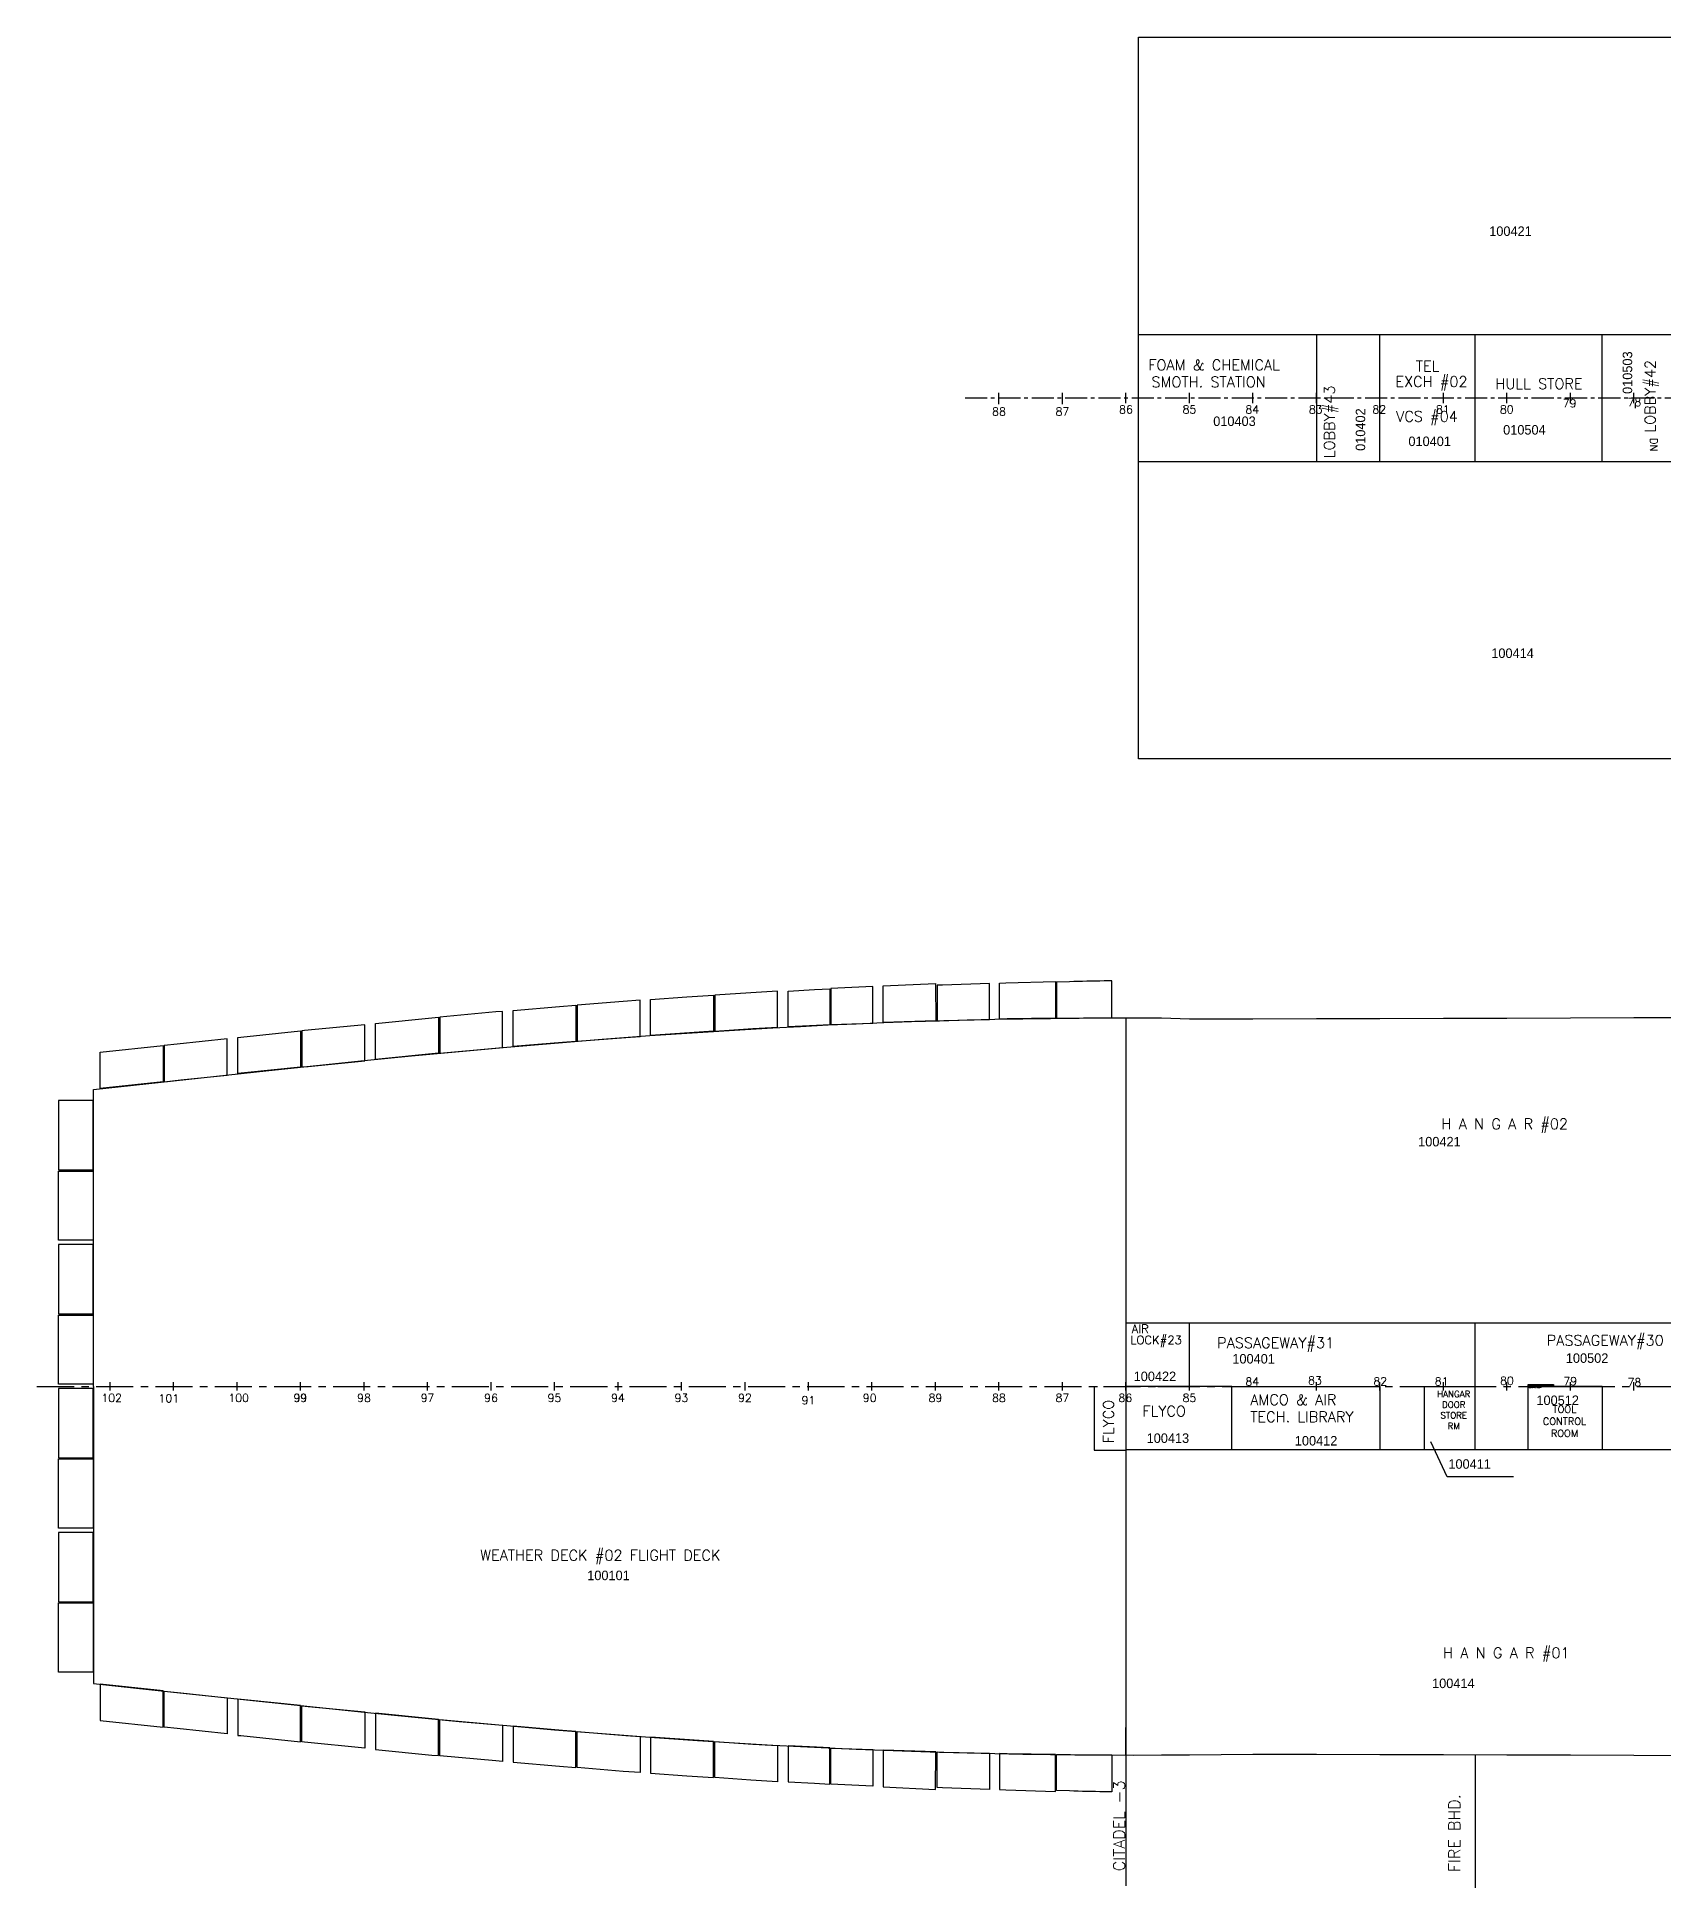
# Model space of a CAD drawing. Header units: millimetres. Extents: x 8394 to 174021, y 916 to 54598.
# Drawn here: x 8394 to 46834, y 916 to 44632 of the extents above; entities that cross this region are included whole.
import ezdxf
from ezdxf.enums import TextEntityAlignment as Align

# ---------------------------------------------------------------- set-up
doc = ezdxf.new("R2010")
doc.units = ezdxf.units.MM
doc.header["$LTSCALE"] = 700
doc.header["$MEASUREMENT"] = 0
for name, pattern in [('CENTER', [2, 1.25, -0.25, 0.25, -0.25]), ('CENTER2', [1.125, 0.75, -0.125, 0.125, -0.125]), ('CONTINU', [0])]:
    doc.linetypes.add(name, pattern=pattern)
for name, color, linetype in [('00', 7, 'Continuous'), ('01', 7, 'Continuous'), ('1 DECK', 7, 'Continuous'), ('COMPT.NOS', 4, 'Continuous'), ('COMPTNAME', 7, 'Continuous'), ('LIGHT_BULKHEADS', 7, 'Continuous')]:
    doc.layers.add(name, color=color, linetype=linetype)
doc.styles.add('ROMANS', font='romans.shx', dxfattribs={"height": 150})
doc.styles.add('style1', font='romans.shx', dxfattribs={"height": 250})

# ---------------------------------------------------------------- blocks, each defined once
blk = doc.blocks.new('L1', base_point=(121652, 116332))
at = {"color": 251, "true_color": 0x636466}
blk.add_line((121652, 116207), (121652, 116457), dxfattribs=at)

msp = doc.modelspace()

# ---------------------------------------------------------------- hatches: boundary and pattern name
at = {"linetype": 'ByBlock', "lineweight": -2, "ltscale": 0.2, "true_color": 0x000000}
h = msp.add_hatch(color=18, dxfattribs=at)
edge = h.paths.add_edge_path()
edge.add_arc((43623, 12763), 9.78, 0, 360)
h = msp.add_hatch(color=18, dxfattribs=at)
edge = h.paths.add_edge_path()
edge.add_arc((44223, 12763), 9.78, 0, 360)

# ---------------------------------------------------------------- linework, layer by layer
at = {"color": 18, "true_color": 0x000000}
for p, q in [((34415, 37607), (51373, 37607)), ((40123, 34607), (40123, 37607)), ((42373, 34607), (42373, 37607)), ((31122, 35957), (31122, 36232)), ((31122, 35957), (31122, 36232)), ((32622, 35957), (32622, 36232)), ((37123, 35982), (37123, 36232)), ((38623, 35982), (38623, 36232)), ((34415, 34607), (51373, 34607)), ((34122, 21469), (34122, 4057)), ((34122, 14263), (51373, 14263)), ((42373, 11263), (42373, 14263)), ((32622, 12663), (32622, 12863)), ((33372, 12763), (33372, 11260)), ((34122, 12663), (34122, 12863)), ((34872, 12763), (35627, 12763)), ((35622, 12663), (35622, 12863)), ((36623, 12763), (40123, 12763)), ((38623, 12663), (38623, 12863)), ((40123, 12663), (40123, 12863)), ((40123, 12763), (40123, 11263)), ((41623, 12663), (41623, 12863)), ((43123, 12663), (43123, 12863)), ((44623, 12663), (44623, 12863)), ((46123, 12663), (46123, 12863)), ((33452, 11260), (34122, 11260)), ((52873, 11263), (34122, 11263)), ((34122, 4057), (34122, 4707))]:
    msp.add_line(p, q, dxfattribs=at)
at = {"color": 18, "linetype": 'Continuous', "true_color": 0x000000}
for p, q in [((38623, 37607), (38623, 34607)), ((10121, 12663), (10121, 12863)), ((11621, 12663), (11621, 12863)), ((13121, 12663), (13121, 12863)), ((14621, 12663), (14621, 12863)), ((16122, 12663), (16122, 12863)), ((17622, 12663), (17622, 12863)), ((19122, 12663), (19122, 12863)), ((20622, 12663), (20622, 12863)), ((22122, 12663), (22122, 12863)), ((23622, 12663), (23622, 12863)), ((25122, 12663), (25122, 12863)), ((26622, 12663), (26622, 12863)), ((28122, 12663), (28122, 12863)), ((29622, 12663), (29622, 12863)), ((31122, 12663), (31122, 12863)), ((33372, 11260), (33452, 11260))]:
    msp.add_line(p, q, dxfattribs=at)
at = {"color": 18, "linetype": 'CENTER2', "true_color": 0x000000}
msp.add_line((30320, 36107), (174021, 36107), dxfattribs=at)
msp.add_line((30320, 36107), (174021, 36107), dxfattribs=at)
at = {"color": 18, "linetype": 'CONTINU', "true_color": 0x000000}
msp.add_line((45373, 12763), (43623, 12763), dxfattribs=at)
at = {"color": 18, "true_color": 0x000000}
for points in [[(93010, 27582), (83131, 27582), (81020, 27582), (80872, 27582), (80458, 27582), (72187, 27582), (71897, 27582), (67124, 27582), (51296, 27582), (49555, 27582), (34415, 27582), (34415, 44632), (49555, 44632), (51296, 44632), (67124, 44631), (71897, 44632), (72187, 44632), (80458, 44632), (80872, 44632), (81020, 44632), (83131, 44632), (93010, 44632)], [(32457, 22328), (32459, 21456), (31314, 21440), (31138, 21434), (31138, 22285), (31286, 22290), (32457, 22328)], [(29623, 22280), (29629, 21395), (28387, 21353), (28388, 22220), (29623, 22279)], [(41173, 11263), (41173, 12763), (42373, 12763)], [(43623, 12763), (45373, 12763), (45373, 11263)], [(29623, 3246), (29629, 4130), (28387, 4173), (28388, 3306), (29623, 3246)], [(32457, 3198), (32459, 4069), (31314, 4085), (31138, 4091), (31138, 3241), (31286, 3235), (32457, 3198)]]:
    msp.add_lwpolyline(points, dxfattribs=at)
for points in [[(32483, 21457), (32813, 21460, -0.004019), (33623, 21467, -0.003916), (33786, 21467), (33786, 22340, 0.000997), (33610, 22338, 0.003432), (32787, 22319), (32483, 22309), (32483, 21458)], [(32483, 4069), (32813, 4065, 0.004019), (33623, 4059, 0.003916), (33786, 4059), (33786, 3185, -0.000997), (33610, 3188, -0.003432), (32787, 3207), (32483, 3216), (32483, 4067)]]:
    msp.add_lwpolyline(points, format="xyb", dxfattribs=at)
for points in [[(22642, 21882), (22244, 21854), (21157, 21767), (21157, 20914), (22308, 21006), (22642, 21030)], [(24376, 22003), (24376, 21151), (23808, 21112), (22891, 21049), (22891, 21901), (23749, 21960)], [(24407, 22002), (24407, 21150), (25310, 21212), (25893, 21247), (25893, 22099), (25256, 22060)], [(26138, 21251), (26138, 22099), (26760, 22137), (27123, 22155), (27124, 21300), (26808, 21288)], [(27153, 22157), (27153, 21306), (28139, 21343), (28138, 22207)], [(29661, 22235), (29663, 21397), (29821, 21401), (30896, 21429), (30896, 22280), (29785, 22241)], [(16393, 21337), (17723, 21469), (17878, 21483), (17878, 20630), (17803, 20623), (16393, 20483)], [(19393, 21619), (19231, 21605), (17908, 21486), (17908, 20632), (19305, 20758), (19393, 20766)], [(19642, 21641), (20736, 21733), (21127, 21765), (21127, 20912), (20806, 20886), (19642, 20788)], [(13137, 21004), (13207, 21011), (14622, 21157), (14622, 20302), (13295, 20166), (13137, 20149)], [(16139, 21305), (14713, 21167), (14653, 21161), (14653, 20306), (14797, 20321), (16139, 20451)], [(9887, 20653), (11372, 20811), (11372, 19956), (9887, 19799)], [(12887, 20971), (11705, 20846), (11402, 20814), (11402, 19959), (11794, 20001), (12887, 20116)], [(8903, 17878), (9719, 17878), (9719, 19513), (8903, 19513)], [(8903, 16213), (8903, 17848), (9719, 17848), (9719, 16213)], [(8903, 14478), (9719, 14478), (9719, 16113), (8903, 16113)], [(8903, 12813), (8903, 14448), (9719, 14448), (9719, 12813)], [(8903, 11078), (9719, 11078), (9719, 12713), (8903, 12713)], [(8903, 9413), (8903, 11048), (9719, 11048), (9719, 9413)], [(8903, 7678), (9719, 7678), (9719, 9313), (8903, 9313)], [(8903, 6012), (8903, 7648), (9719, 7648), (9719, 6012)], [(9887, 4872), (11372, 4715), (11372, 5569), (9887, 5727)], [(12887, 4555), (11705, 4679), (11402, 4711), (11402, 5566), (11794, 5525), (12887, 5410)], [(13137, 4521), (13207, 4514), (14622, 4369), (14622, 5223), (13295, 5360), (13137, 5376)], [(16139, 4221), (14713, 4359), (14653, 4365), (14653, 5219), (14797, 5205), (16139, 5075)], [(16393, 4188), (17723, 4056), (17878, 4042), (17878, 4896), (17803, 4903), (16393, 5043)], [(19393, 3907), (19231, 3921), (17908, 4040), (17908, 4893), (19305, 4767), (19393, 4760)], [(19642, 3885), (20736, 3792), (21127, 3761), (21127, 4614), (20806, 4639), (19642, 4738)], [(22642, 3644), (22244, 3671), (21157, 3758), (21157, 4611), (22308, 4519), (22642, 4496)], [(24376, 3522), (24376, 4374), (23808, 4413), (22891, 4477), (22891, 3625), (23749, 3565)], [(24407, 3524), (24407, 4376), (25310, 4314), (25893, 4278), (25893, 3427), (25256, 3465)], [(26138, 4275), (26138, 3427), (26760, 3389), (27123, 3370), (27124, 4226), (26808, 4238)], [(27153, 3369), (27153, 4220), (28139, 4183), (28138, 3318)], [(29661, 3290), (29663, 4129), (29821, 4124), (30896, 4097), (30896, 3246), (29785, 3284)]]:
    msp.add_lwpolyline(points, close=True, dxfattribs=at)
at = {"color": 18, "linetype": 'CENTER', "true_color": 0x000000}
msp.add_lwpolyline([(8394, 12763), (118126, 12763), (168786, 12763)], dxfattribs=at)
at = {"color": 18, "linetype": 'CONTINU', "true_color": 0x000000}
msp.add_lwpolyline([(36623, 11263), (36623, 12763), (34122, 12763)], dxfattribs=at)
at = {"color": 18, "linetype": 'ByBlock', "lineweight": -2, "ltscale": 0.2, "true_color": 0x000000}
msp.add_lwpolyline([(43623, 12809), (44223, 12809), (44223, 12773), (43623, 12773)], close=True, dxfattribs=at)
msp.add_lwpolyline([(43623, 12809), (44223, 12809), (44223, 12773), (43623, 12773)], close=True, dxfattribs=at)
at = {"layer": '00', "color": 18, "true_color": 0x000000}
for p, q in [((45373, 34607), (45373, 37607)), ((43623, 11263), (43623, 12763))]:
    msp.add_line(p, q, dxfattribs=at)
at = {"layer": '01', "color": 18, "linetype": 'ByBlock', "true_color": 0x000000}
for p, q in [((35622, 12763), (35622, 14263)), ((33372, 12763), (33452, 12763)), ((34052, 12763), (34122, 12763)), ((34122, 4057), (34122, 963)), ((42374, 4064), (42374, 916))]:
    msp.add_line(p, q, dxfattribs=at)
at = {"layer": '1 DECK', "color": 18, "true_color": 0x000000}
for q in [(9730, 19778), (9730, 5747)]:
    msp.add_line((9730, 12763), q, dxfattribs=at)
at = {"layer": '1 DECK', "color": 18, "linetype": 'Continuous', "true_color": 0x000000}
for points in [[(9730, 19778), (11621, 19983), (13871, 20224), (14996, 20342), (16122, 20456), (17246, 20567), (18371, 20673), (19496, 20775), (20622, 20872), (21746, 20962), (22871, 21047), (23996, 21124), (25122, 21194), (25778, 21232), (26433, 21266), (27089, 21298), (27745, 21327), (28401, 21353), (29057, 21377), (29713, 21398), (30370, 21416), (31026, 21432), (31683, 21445), (32339, 21455), (32996, 21462), (33652, 21467), (34309, 21469), (34965, 21468), (35622, 21440)], [(9730, 5747), (11621, 5542), (13871, 5301), (14996, 5183), (16122, 5069), (17246, 4958), (18371, 4852), (19496, 4750), (20622, 4653), (21746, 4563), (22871, 4478), (23996, 4401), (25122, 4331), (25778, 4293), (26433, 4259), (27089, 4227), (27745, 4198), (28401, 4172), (29057, 4148), (29713, 4127), (30370, 4109), (31026, 4093), (31683, 4080), (32339, 4070), (32996, 4063), (33652, 4058), (34309, 4056), (34965, 4057), (35622, 4061)]]:
    msp.add_lwpolyline(points, dxfattribs=at)
at = {"layer": '1 DECK', "color": 18, "true_color": 0x000000}
for points in [[(35622, 21440, 0), (37123, 21446, 0), (38623, 21451, 0), (40123, 21455, 0), (41623, 21459, 0), (43123, 21463, 0), (44623, 21468, 0), (46123, 21473, 0), (47623, 21478, 0)], [(35623, 4061, 0), (37123, 4080, 0), (38623, 4075, 0), (40123, 4070, 0), (41623, 4066, 0), (43123, 4063, 0), (44623, 4058, 0), (46123, 4053, 0), (47623, 4047, 0)]]:
    msp.add_polyline3d(points, dxfattribs=at)
at = {"layer": 'COMPT.NOS', "color": 18, "linetype": 'ByBlock', "true_color": 0x000000}
for p, q in [((41708, 10629), (41329, 11453)), ((43280, 10629), (41708, 10629))]:
    msp.add_line(p, q, dxfattribs=at)
at = {"layer": 'LIGHT_BULKHEADS', "color": 18, "true_color": 0x000000}
msp.add_line((46162, 35863), (46162, 35975), dxfattribs=at)

# ---------------------------------------------------------------- block references
at = {"color": 18, "true_color": 0x000000, "xscale": 1.000048201625, "yscale": 1.000048201625, "zscale": 1.000048201625}
for p in [(34122, 36107), (35622, 36107), (40123, 36107), (41623, 36107), (43123, 36107), (44623, 36107), (46123, 36107)]:
    msp.add_blockref('L1', p, dxfattribs=at)

# ---------------------------------------------------------------- texts
at = {"color": 18, "true_color": 0x000000, "style": 'ROMANS'}
for s, p in [('88', (31122, 35691)), ('88', (31122, 35691)), ('87', (32622, 35691)), ('86', (34123, 35741)), ('85', (35623, 35741)), ('84', (37107, 35741)), ('83', (38607, 35741)), ('82', (40107, 35741)), ('81', (41607, 35741)), ('80', (43120, 35741)), ('79', (44603, 35886)), ('78', (46136, 35916)), ('84', (37107, 12780)), ('83', (38587, 12810)), ('82', (40129, 12786)), ('81', (41580, 12786)), ('80', (43123, 12802)), ('79', (44618, 12791)), ('78', (46135, 12764)), ('102', (10159, 12397)), ('101', (11509, 12385)), ('100', (13159, 12397)), ('100', (13159, 12397)), ('99', (14612, 12397)), ('99', (14619, 12397)), ('98', (16120, 12397)), ('97', (17620, 12397)), ('96', (19120, 12397)), ('95', (20620, 12397)), ('94', (22120, 12397)), ('93', (23620, 12397)), ('92', (25120, 12397)), ('91', (26620, 12342)), ('90', (28067, 12397)), ('90', (28067, 12397)), ('89', (29620, 12397)), ('88', (31120, 12397)), ('87', (32620, 12397)), ('86', (34107, 12397)), ('85', (35623, 12397))]:
    msp.add_text(s, height=189, dxfattribs=at).set_placement(p, align=Align.CENTER)
msp.add_text('DN', height=175, rotation=270, dxfattribs=at).set_placement((46509, 35164))
msp.add_text('SLIDING DOOR', height=31.6, dxfattribs=at).set_placement((43643, 12728))
msp.add_text('SLIDING DOOR', height=31.6, dxfattribs=at).set_placement((43643, 12728))
for s, p in [('CITADEL -3', (34099, 3457)), ('FIRE BHD.', (42021, 3131))]:
    msp.add_text(s, height=275, rotation=90, dxfattribs=at).set_placement(p, align=Align.RIGHT)
at = {"layer": 'COMPT.NOS', "color": 18, "linetype": 'ByBlock', "true_color": 0x000000, "char_height": 225, "width": 1831.54, "attachment_point": 1}
for s, insert in [('100421', (42705, 40159)), ('010403', (36184, 35670)), ('010504', (43034, 35467)), ('010401', (40796, 35196)), ('100414', (42754, 30191)), ('100421', (41026, 18655)), ('100422', (34304, 13112)), ('100401', (36636, 13527)), ('100502', (44515, 13543)), ('100512', (43820, 12547)), ('100413', (34611, 11652)), ('100412', (38112, 11591)), ('100411', (41740, 11042)), ('100101', (21394, 8411)), ('100414', (41355, 5862))]:
    msp.add_mtext(s, dxfattribs=dict(at, insert=insert))
at = {"layer": 'COMPT.NOS', "color": 18, "linetype": 'ByBlock', "true_color": 0x000000, "char_height": 225, "width": 1831.54, "attachment_point": 1, "rotation": 90}
for s, insert in [('010503', (45858, 36203)), ('010402', (39550, 34858))]:
    msp.add_mtext(s, dxfattribs=dict(at, insert=insert))
at = {"layer": 'COMPTNAME', "color": 18, "true_color": 0x000000, "style": 'style1'}
for s, p in [('FOAM & CHEMICAL', (34650, 36762)), ('SMOTH. STATION', (34725, 36361))]:
    msp.add_text(s, height=250.01, dxfattribs=at).set_placement(p)
at = {"layer": 'COMPTNAME', "color": 18, "linetype": 'Continuous', "true_color": 0x000000, "style": 'style1'}
for s, p in [('TEL', (41527, 36733)), ('EXCH #02', (42192, 36368)), ('VCS #04', (41963, 35546))]:
    msp.add_text(s, height=250, dxfattribs=at).set_placement(p, align=Align.RIGHT)
at = {"layer": 'COMPTNAME', "color": 18, "linetype": 'ByBlock', "true_color": 0x000000, "style": 'style1'}
msp.add_text('LOBBY#43', height=250, rotation=90, dxfattribs=at).set_placement((39054, 34685))
for s, height, p in [('HULL STORE', 250, (42852, 36317)), ('LOCK#23', 200, (34225, 13758)), ('AIR  ', 200, (34258, 14022)), ('AMCO & AIR ', 250.01, (37059, 12323)), ('TECH. LIBRARY', 250.01, (37059, 11919))]:
    msp.add_text(s, height=height, dxfattribs=at).set_placement(p)
at = {"layer": 'COMPTNAME', "color": 18, "true_color": 0x000000, "style": 'style1'}
for s, height, p in [('H A N G A R #02', 250.01, (44566, 18837)), ('PASSAGEWAY#30', 250.01, (46827, 13726)), ('PASSAGEWAY#31', 250.01, (39041, 13666)), ('FLYCO', 250, (35539, 12053)), ('WEATHER DECK #02 FLIGHT DECK', 250.01, (24543, 8650)), ('H A N G A R #01', 250.01, (44603, 6345))]:
    msp.add_text(s, height=height, dxfattribs=at).set_placement(p, align=Align.RIGHT)
msp.add_text('FLYCO', height=250, rotation=90, dxfattribs=at).set_placement((33834, 12447), align=Align.RIGHT)
at = {"layer": 'COMPTNAME', "color": 18, "true_color": 0x000000, "insert": (46382, 35290), "char_height": 250.01, "width": 1274.06, "attachment_point": 1, "rotation": 90, "style": 'style1'}
msp.add_mtext('{\\Fromans.shx|c0;LOBBY#42}', dxfattribs=at)
at = {"layer": 'COMPTNAME', "color": 18, "true_color": 0x000000, "char_height": 150.01, "attachment_point": 5, "style": 'style1'}
for s, insert, width in [('HANGAR DOOR STORE RM', (41866, 12205), 948.3), ('{\\H1.134x;TOOL CONTROL ROOM}', (44484, 11939), 1837.98)]:
    msp.add_mtext(s, dxfattribs=dict(at, insert=insert, width=width))

doc.saveas('drawing.dxf')
